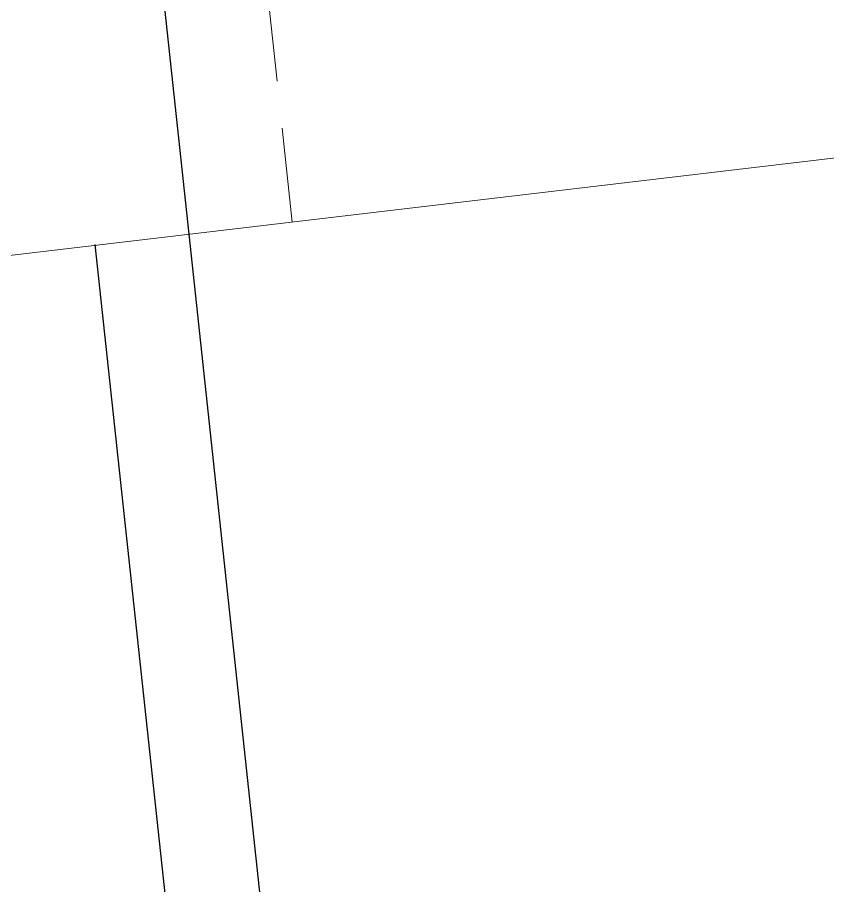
# Model space of a CAD drawing. Header units: metres. Extents: x 307927 to 319454, y 7427883 to 7434056.
# Drawn here: x 319360.63 to 319403.54, y 7428204.99 to 7428250.97 of the extents above; entities that cross this region are included whole.
import ezdxf

# ---------------------------------------------------------------- set-up
doc = ezdxf.new("R2010")
doc.units = ezdxf.units.M
doc.header["$LTSCALE"] = 10
doc.linetypes.add('CENTER', pattern=[50.8, 31.75, -6.35, 6.35, -6.35])
doc.linetypes.add('DASHED', pattern=[0.75, 0.5, -0.25])
doc.layers.get('0').update_dxf_attribs({"color": 255})
doc.layers.add('3 - CARGA', color=170, linetype='CARGA_LINE', lineweight=30)
doc.layers.add('U-HZ-TÚNEL', color=170, linetype='DASHED', lineweight=0)
doc.layers.add('F-HZ-TEXTO', color=3, linetype='Continuous')
doc.styles.get("Standard").update_dxf_attribs({"font": 'arial.ttf'})
doc.linetypes.add('CARGA_LINE', pattern='A,3.5,-0.25,["CARGA",Standard,S=0.175,R=0,X=-0.05,Y=-0.1],-0.95', length=4.7)

# ---------------------------------------------------------------- blocks, each defined once
blk = doc.blocks.new('A$C12C8645F')
at = {"layer": 'U-HZ-TÚNEL'}
blk.add_lwpolyline([(319375.185, 7428240.126), (319342.297, 7428545.513, 0.000397), (319340.857, 7428558.785, 0.000794), (319340.119, 7428565.444, 0.001587), (319338.834, 7428576.547, 0.001983), (319337.739, 7428585.453, 0.002774), (319336.322, 7428596.139, 0.000873), (319335.96, 7428598.723)], format="xyb", dxfattribs=at)
at = {"layer": 'U-HZ-TÚNEL', "linetype": 'CENTER'}
blk.add_lwpolyline([(319431.481, 7428246.77), (319359.294, 7428238.251)], dxfattribs=at)
blk = doc.blocks.new('w-tunel-botujuru')
at = {"layer": 'F-HZ-TEXTO'}
blk.add_blockref('A$C12C8645F', (0, 0), dxfattribs=at)

msp = doc.modelspace()

# ---------------------------------------------------------------- linework, layer by layer
at = {"layer": '3 - CARGA', "lineweight": 30, "flags": 128}
for points in [[(319369.723, 7428239.482), (319336.829, 7428544.924, 0.000397), (319335.39, 7428558.188, 0.000794), (319334.653, 7428564.83, 0.001587), (319333.373, 7428575.898, 0.001983), (319332.283, 7428584.76, 0.002774), (319330.873, 7428595.385, 0.000916), (319330.496, 7428598.078, 0.000916)], [(319389.863, 7428050.54), (319377.127, 7428170.51, 0.000379), (319373.9, 7428200.693), (319369.723, 7428239.482)], [(319402.176, 7427887.542), (319399.693, 7427910.57), (319384.891, 7428050.012), (319372.155, 7428169.982, 0.000379), (319368.929, 7428200.157), (319364.751, 7428238.946)]]:
    msp.add_lwpolyline(points, format="xyb", dxfattribs=at)

# ---------------------------------------------------------------- block references
msp.add_blockref('w-tunel-botujuru', (0, 0))

doc.saveas('drawing.dxf')
